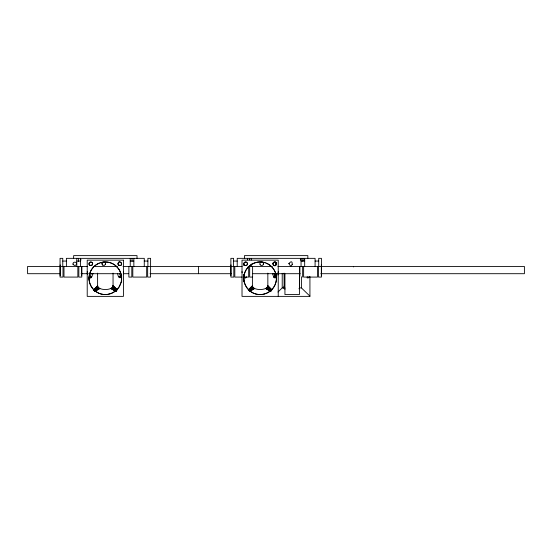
<?xml version="1.0" encoding="UTF-8"?>
<svg xmlns="http://www.w3.org/2000/svg" width="552" height="552" viewBox="0 0 552 552"><rect width="100%" height="100%" fill="white"/><g stroke="black" fill="none" stroke-linecap="round" stroke-linejoin="round"><path stroke-width="0.83" d="M275.531 274.958L275.538 273.309M121.626 281.768L121.626 274.944L121.336 281.32M276.393 279.284L276.414 276.614L276.421 279.981M89.058 277.242L89.058 279.284M243.853 274.841C242.404 283.859 248.717 293.519 258.081 294.437M123.441 271.584L123.379 272.709M278.236 271.584L277.897 275.013M113.05 273.13L113.05 285.777C112.567 290.807 98.09 290.807 97.607 285.777L97.607 273.13M267.844 273.13L267.844 285.777C267.361 290.807 252.885 290.807 252.402 285.777L252.402 276.504M73.243 264.677C71.574 261.289 78.053 261.289 76.383 264.677M89.272 264.677C87.596 261.289 94.081 261.289 92.412 264.677M102.217 264.677C100.547 261.289 107.033 261.289 105.356 264.677M118.494 265.015C117.134 256.714 126.346 267.409 118.432 264.939M243.853 265.629C242.39 263.09 246.316 260.296 247.393 263.325M247.441 263.635C247.669 265.312 245.267 266.299 244.253 264.939M260.095 264.677C258.709 262.421 262.828 260.71 263.421 263.325M260.075 264.649C260.889 266.347 263.718 265.491 263.47 263.635M272.805 263.739C277.801 256.756 276.655 271.253 272.819 263.518M288.834 263.739C294.188 256.68 292.27 271.591 288.889 263.325M101.975 263.773L102.037 263.325M118.004 263.773L118.059 263.325M275.89 263.635L276.124 264.677M285.073 289.062L284.121 288.123L284.094 273.13M243.86 277.242C244.15 266.982 255.521 259.254 265.16 262.766M276.297 273.523L275.593 276.752L274.744 277.801M284.121 288.123L282.224 287.896L277.966 292.022M89.155 276.221C89.845 270.432 93.888 265.208 99.325 263.111M276.297 280.306C275.496 287.509 269.369 293.636 262.165 294.437M121.405 274.289C121.205 278.988 118.149 278.525 117.604 273.571M263.456 264.035L263.249 264.649M121.116 282.32L119.087 286.999L115.72 290.821M92.598 264.222L91.177 265.553L89.459 264.939M105.542 264.222L104.128 265.553L102.403 264.939M121.571 264.222L121.405 264.649M276.366 264.222L276.2 264.649M292.394 264.222L292.229 264.649M275.938 263.325L276.228 262.711M93.053 273.571L91.577 277.166L89.748 277.166L91.211 273.571M309.106 276.752L308.485 277.69L307.05 277.801M246.571 276.752L245.95 277.69L244.508 277.801M76.404 264.649L74.927 265.581L73.23 264.649M92.425 264.649L92.225 264.939M284.935 273.868L284.935 294.561L299.425 294.561L299.536 273.13M89.493 277.801L90.928 277.801L91.577 277.166M93.605 289.876L97.607 285.777M248.4 289.876L252.402 285.777M93.612 289.945L97.621 285.901M252.416 285.901L248.407 289.945L252.457 286.012M93.633 290L97.663 286.012M97.663 286.191L93.964 289.779L97.649 286.26M252.457 286.191L248.759 289.779L252.443 286.26M93.95 289.903L97.635 286.405M248.745 289.903L252.436 286.405M93.95 290.014L97.642 286.605M248.745 290.014L252.436 286.605M93.964 290.124L97.663 286.798M248.759 290.124L252.457 286.798M93.992 290.235L97.711 286.985M248.786 290.235L252.505 286.985M94.026 290.331L97.773 287.157M248.821 290.331L252.568 287.157M97.856 287.316L94.075 290.421L97.876 287.344M248.869 290.421L252.657 287.316M248.883 290.435L252.671 287.344M94.13 290.504L97.959 287.468M248.931 290.504L252.754 287.468M94.199 290.587L98.077 287.606M248.993 290.587L252.871 287.606M94.275 290.662L98.208 287.737M249.069 290.662L253.002 287.737M298.97 288.841L299.46 287.896L301.406 287.896L309.927 296.141M94.447 290.794L98.504 287.971M249.242 290.794L253.306 287.971M114.906 291.449L111.331 293.416L107.371 294.437M94.544 290.856L98.677 288.075M249.338 290.856L253.471 288.075M94.64 290.911L98.856 288.172M249.442 290.911L253.651 288.172M94.751 290.959L99.043 288.261M249.552 290.959L253.844 288.261M94.868 291.007L99.243 288.337M249.663 291.007L254.044 288.337M94.585 291.283L99.45 288.406M249.387 291.283L254.251 288.406M94.702 291.311L99.67 288.475M249.497 291.311L254.465 288.475M94.82 291.346L99.891 288.53M249.621 291.346L254.686 288.53M100.291 262.766C105.17 261.151 110.773 262.034 114.906 265.077M105.328 294.561L106.35 294.533M80.426 259.882L81.199 259.882M300.281 259.882L301.054 259.882M303.027 260.151L304.752 260.151M62.769 261.062L66.392 261.062M76.804 261.062L80.426 261.062M130.231 261.062L133.853 261.062M144.265 261.062L147.888 261.062M233.593 261.062L237.215 261.062M301.054 261.062L304.676 261.062M315.088 261.062L318.711 261.062M87.651 266.492L27.6 266.457L27.6 273.702L60.368 273.702M93.309 266.492L117.348 266.492M123.006 266.492L242.087 266.492M248.124 266.492L272.274 266.492M277.87 266.492L524.4 266.457L524.4 273.702L320.809 273.702M273.833 273.523L275.648 273.523L276.352 276.752L273.675 276.752L272.405 273.571M81.068 273.702L87.106 273.702M88.831 273.702L120.736 273.702M123.324 273.702L128.499 273.702M150.054 273.702L231.191 273.702M252.754 273.702L276.034 273.702M277.76 273.702L300.184 273.702M273.93 274.289L275.745 274.289M274.654 275.013L275.862 275.013M274.792 275.669L276.007 275.669M274.351 276.255L276.166 276.255M89.941 276.752L91.777 276.752M118.88 276.752L120.715 276.752L121.116 277.477M119.08 277.166L120.909 277.166M242.149 277.083L234.814 277.083L234.814 266.899M244.543 277.166L248.669 277.083L248.669 266.899M273.675 276.752L273.875 277.166L275.703 277.166L274.24 273.571M89.541 277.477L91.37 277.477M119.287 277.477L120.508 277.477M244.95 277.477L246.164 277.477M273.875 277.166L275.91 277.477M307.485 277.477L308.699 277.477M89.935 277.69L91.156 277.69M119.501 277.69L120.722 277.69M244.729 277.69L245.95 277.69M274.082 277.477L275.517 277.69M307.271 277.69L308.485 277.69M275.965 277.801L274.303 277.69M104.473 294.561L106.184 294.561M259.267 294.561L260.986 294.561M259.102 294.533L260.123 294.561M103.286 294.437C96.082 293.636 89.955 287.509 89.155 280.306M266.126 263.111C271.563 265.208 275.614 270.432 276.297 276.221M245.502 277.801L244.66 276.752L244.053 274.289M90.707 277.801L89.859 276.752L89.155 273.523M308.044 277.801L307.202 276.752M265.56 288.53L270.632 291.346M110.766 288.53L115.83 291.346M265.788 288.475L270.749 291.311M110.986 288.475L115.954 291.311M266.002 288.406L270.866 291.283M111.207 288.406L116.072 291.283M266.209 288.337L270.59 291.007M111.414 288.337L115.789 291.007M266.409 288.261L270.701 290.959M111.614 288.261L115.906 290.959M266.602 288.172L270.811 290.911M111.801 288.172L116.01 290.911M266.775 288.075L270.915 290.856M111.98 288.075L116.113 290.856M266.947 287.971L271.011 290.794M112.153 287.971L116.21 290.794M267.251 287.737L271.184 290.662M112.449 287.737L116.382 290.662M267.375 287.606L271.253 290.587M112.58 287.606L116.458 290.587M284.853 287.875L284.121 286.495M267.492 287.468L271.322 290.504M112.698 287.468L116.527 290.504M267.582 287.344L271.37 290.435L267.596 287.316M112.78 287.344L116.575 290.435L112.801 287.316M267.685 287.15L271.432 290.324M112.891 287.15L116.631 290.324M267.748 286.985L271.467 290.235M112.946 286.985L116.665 290.235M115.72 265.705L119.087 269.528L121.116 274.213M267.789 286.798L271.487 290.124M112.994 286.798L116.693 290.124M267.817 286.605L271.501 290.014M113.015 286.605L116.707 290.014M267.817 286.405L271.508 289.903M113.015 286.405L116.707 289.903M267.789 286.191L271.494 289.779L267.81 286.26L267.81 288.248M112.994 286.191L116.693 289.779L113.008 286.26L113.008 287.419M267.789 286.012L271.819 290L267.83 285.901M112.994 286.012L117.024 290L113.036 285.901M267.844 285.777L271.846 289.876M113.05 285.777L117.052 289.876M244.315 265.015L243.846 264.035M102.472 265.015L102.203 264.649M89.521 265.015L89.086 264.229M276.228 264.843L275.903 264.035M118.349 264.843L118.059 264.222M119.446 273.571L120.715 276.752M73.126 264.442L73.023 264.035M247.427 263.504L247.448 263.773A1.808 1.808 0 0 1 244.729 265.346A1.808 1.808 0 0 1 244.729 262.207A1.808 1.808 0 0 1 247.448 263.773M121.571 263.325L121.626 263.773A1.808 1.808 0 0 1 118.908 265.346A1.808 1.808 0 0 1 118.908 262.207A1.808 1.808 0 0 1 121.626 263.773M92.598 263.325L92.653 263.773A1.808 1.808 0 0 1 89.935 265.346A1.808 1.808 0 0 1 89.935 262.207A1.808 1.808 0 0 1 92.653 263.773M121.336 275.207L121.626 278.263A16.298 16.298 0 0 1 97.18 292.381A16.298 16.298 0 0 1 97.18 264.146A16.298 16.298 0 0 1 121.626 278.263M87.437 274.289L87.216 271.584M276.414 263.635L276.421 263.773A1.808 1.808 0 0 1 273.709 265.346A1.808 1.808 0 0 1 273.709 262.207A1.808 1.808 0 0 1 276.421 263.773M242.017 271.584L242.073 272.709M276.393 277.242L276.421 278.263A16.298 16.298 0 0 1 251.974 292.381A16.298 16.298 0 0 1 251.974 264.146A16.298 16.298 0 0 1 276.421 278.263M243.943 274.592L243.956 276.221M353.577 266.457L353.577 266.94M321.333 264.863L321.333 275.731M318.711 266.492L318.711 258.343L321.43 258.343L321.43 277.083L318.483 277.083L318.483 266.899M317.49 266.899L317.49 277.083L303.635 277.083L303.635 266.899M315.088 266.492L315.088 258.343L237.215 258.343L237.215 266.492M309.927 276.538L309.927 296.376L242.017 296.376L242.017 260.151L278.236 260.151L278.236 296.376M307.843 258.343L307.843 255.624L244.46 255.624L244.46 258.343M304.676 258.343L304.676 266.492M302.862 258.343L302.862 261.448M302.641 266.899L302.641 277.083M301.406 276.752L301.406 287.896M301.054 258.343L301.054 266.492M300.598 258.343L300.598 259.882M299.784 266.45L299.784 275.731M299.695 266.45L299.695 277.083M299.425 273.868L299.425 285.936M284.659 287.709L284.659 288.841M284.501 287.53L284.501 288.724M284.363 287.344L284.363 288.606M284.259 287.15L284.259 288.489M284.176 286.053L284.183 288.372M282.224 273.316L282.224 287.896M275.517 273.24L275.517 275M267.768 286.053L267.768 287.896M252.609 266.554L252.609 277.083L249.67 277.083L249.67 266.899M252.485 286.053L252.443 287.419M251.25 258.343L251.25 259.971M251.25 264.049L251.25 266.492M249.442 258.343L249.442 259.895M247.627 258.343L247.627 259.971M243.825 274.944L243.825 281.768M233.82 266.899L233.82 277.083L230.881 277.083L230.881 258.343L233.593 258.343L233.593 266.492M230.971 264.863L230.971 275.731M198.423 266.457L198.423 273.702M147.888 266.492L147.888 258.343L150.599 258.343L150.599 277.083L147.66 277.083L147.66 266.899M146.666 266.899L146.666 277.083L132.811 277.083L132.811 266.899M144.265 266.492L144.265 258.343L66.392 258.343L66.392 266.492M137.02 258.343L137.02 255.624L73.637 255.624L73.637 258.343M133.853 258.343L133.853 266.492M132.038 258.343L132.038 261.448M131.811 266.899L131.811 277.083L128.871 277.083L128.871 266.45M130.231 258.343L130.231 266.492M112.967 286.053L112.967 287.281M97.683 286.053L97.649 288.248M89.031 276.628L89.031 279.981M81.786 266.554L81.786 277.083L78.839 277.083L78.839 266.899M81.696 266.554L81.696 275.731M80.426 258.343L80.426 266.492M78.619 258.343L78.619 261.448M77.846 266.899L77.846 277.083L63.991 277.083L63.991 266.899M76.804 258.343L76.804 266.492M62.997 266.899L62.997 277.083L60.051 277.083L60.051 258.343L62.769 258.343L62.769 266.492M60.147 264.863L60.147 275.731M98.353 287.861L94.357 290.731L98.366 287.875M253.147 287.861L249.152 290.731L253.161 287.875M123.441 260.151L87.216 260.151L87.216 296.376L123.441 296.376L123.441 260.151M271.087 290.738L267.092 287.875L271.101 290.731M116.293 290.738L112.291 287.875L116.299 290.731"/></g></svg>
